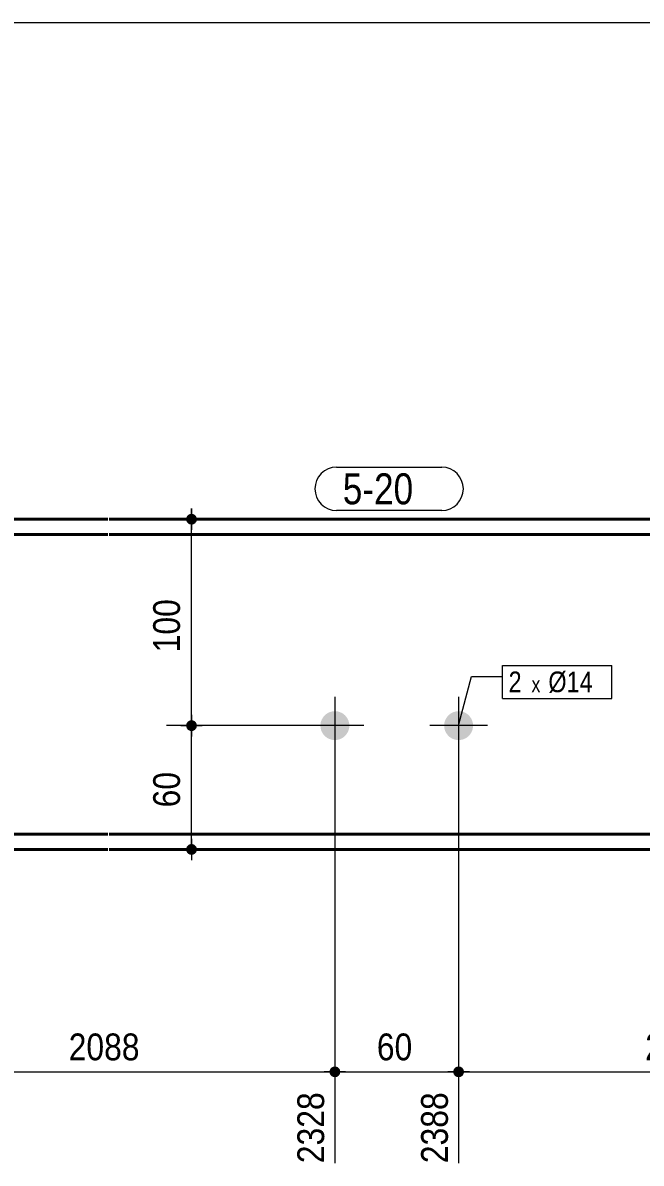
# Model space of a CAD drawing. Header units: millimetres. Extents: x 2 to 287, y 5 to 195.
# Drawn here: x 100.8 to 160.8, y 84.5 to 195 of the extents above; entities that cross this region are included whole.
import ezdxf

# ---------------------------------------------------------------- set-up
doc = ezdxf.new("R2010")
doc.units = ezdxf.units.MM
doc.linetypes.add('CACHE2', pattern=[1.190625, 0.79375, -0.396875])
for name, color, linetype, lineweight in [('Boulon', 7, 'Continuous', 0), ('Cache', 7, 'Continuous', 0), ('Cotation', 7, 'Continuous', 0), ('Désignation boulon', 3, 'Continuous', 0), ('Feuille dessin', 5, 'Continuous', 0), ('Piece', 2, 'Continuous', 0), ('Repère pièce', 3, 'Continuous', 0)]:
    doc.layers.add(name, color=color, linetype=linetype, lineweight=lineweight)
doc.styles.add('ARIAL', font='ARIAL.TTF')
doc.styles.add('COMIC_SANS_MS', font='COMIC.TTF')

# ---------------------------------------------------------------- blocks, each defined once
blk = doc.blocks.new('*A1')
at = {"layer": 'Boulon'}
for points in [[(131.14, 128.28), (131.18, 128.28), (131.21, 128.28), (131.25, 128.28), (131.28, 128.27), (131.32, 128.27), (131.35, 128.26), (131.38, 128.26), (131.42, 128.25), (131.45, 128.24), (131.48, 128.23), (131.52, 128.22), (131.55, 128.21), (131.58, 128.2), (131.61, 128.19), (131.65, 128.18), (131.68, 128.16), (131.71, 128.15), (131.74, 128.14), (131.77, 128.12), (131.8, 128.1), (131.83, 128.09), (131.86, 128.07), (131.89, 128.05), (131.92, 128.03), (131.94, 128.01), (131.97, 127.99), (132, 127.97), (132.02, 127.95), (132.05, 127.92), (132.08, 127.9), (132.1, 127.87), (132.12, 127.85), (132.15, 127.83), (132.17, 127.8), (132.19, 127.77), (132.21, 127.75), (132.23, 127.72), (132.25, 127.69), (132.27, 127.66), (132.29, 127.63), (132.31, 127.6), (132.33, 127.58), (132.34, 127.54), (132.36, 127.51), (132.38, 127.48), (132.39, 127.45), (132.4, 127.42), (132.42, 127.39), (132.43, 127.36), (132.44, 127.32), (132.45, 127.29), (132.46, 127.26), (132.47, 127.23), (132.48, 127.19), (132.48, 127.16), (132.49, 127.12), (132.5, 127.09), (132.5, 127.06), (132.5, 127.02), (132.51, 126.99), (132.51, 126.95), (132.51, 126.92), (132.51, 126.89), (132.51, 126.85), (132.51, 126.82), (132.51, 126.78), (132.5, 126.75), (132.5, 126.71), (132.5, 126.68), (132.49, 126.65), (132.48, 126.61), (132.48, 126.58), (132.47, 126.54), (132.46, 126.51), (132.45, 126.48), (132.44, 126.45), (132.43, 126.41), (132.42, 126.38), (132.4, 126.35), (132.39, 126.32), (132.38, 126.29), (132.36, 126.26), (132.34, 126.23), (132.33, 126.19), (132.31, 126.17), (132.29, 126.14), (132.27, 126.11), (132.25, 126.08), (132.23, 126.05), (132.21, 126.02), (132.19, 126), (132.17, 125.97), (132.15, 125.94), (132.12, 125.92), (132.1, 125.9), (132.08, 125.87), (132.05, 125.85), (132.02, 125.82), (132, 125.8), (131.97, 125.78), (131.94, 125.76), (131.92, 125.74), (131.89, 125.72), (131.86, 125.7), (131.83, 125.68), (131.8, 125.67), (131.77, 125.65), (131.74, 125.63), (131.71, 125.62), (131.68, 125.61), (131.65, 125.59), (131.61, 125.58), (131.58, 125.57), (131.55, 125.56), (131.52, 125.55), (131.48, 125.54), (131.45, 125.53), (131.42, 125.52), (131.38, 125.51), (131.35, 125.51), (131.32, 125.5), (131.28, 125.5), (131.25, 125.49), (131.21, 125.49), (131.18, 125.49), (131.14, 125.49), (131.11, 125.49), (131.08, 125.49), (131.04, 125.49), (131.01, 125.49), (130.97, 125.49), (130.94, 125.5), (130.9, 125.5), (130.87, 125.51), (130.84, 125.51), (130.8, 125.52), (130.77, 125.53), (130.74, 125.54), (130.7, 125.55), (130.67, 125.56), (130.64, 125.57), (130.61, 125.58), (130.57, 125.59), (130.54, 125.61), (130.51, 125.62), (130.48, 125.63), (130.45, 125.65), (130.42, 125.67), (130.39, 125.68), (130.36, 125.7), (130.33, 125.72), (130.3, 125.74), (130.28, 125.76), (130.25, 125.78), (130.22, 125.8), (130.2, 125.82), (130.17, 125.85), (130.14, 125.87), (130.12, 125.9), (130.1, 125.92), (130.07, 125.94), (130.05, 125.97), (130.03, 126), (130.01, 126.02), (129.99, 126.05), (129.97, 126.08), (129.95, 126.11), (129.93, 126.14), (129.91, 126.17), (129.89, 126.19), (129.88, 126.23), (129.86, 126.26), (129.84, 126.29), (129.83, 126.32), (129.82, 126.35), (129.8, 126.38), (129.79, 126.41), (129.78, 126.45), (129.77, 126.48), (129.76, 126.51), (129.75, 126.54), (129.74, 126.58), (129.74, 126.61), (129.73, 126.65), (129.73, 126.68), (129.72, 126.71), (129.72, 126.75), (129.71, 126.78), (129.71, 126.82), (129.71, 126.85), (129.71, 126.89), (129.71, 126.92), (129.71, 126.95), (129.71, 126.99), (129.72, 127.02), (129.72, 127.06), (129.73, 127.09), (129.73, 127.12), (129.74, 127.16), (129.74, 127.19), (129.75, 127.23), (129.76, 127.26), (129.77, 127.29), (129.78, 127.32), (129.79, 127.36), (129.8, 127.39), (129.82, 127.42), (129.83, 127.45), (129.84, 127.48), (129.86, 127.51), (129.88, 127.54), (129.89, 127.58), (129.91, 127.6), (129.93, 127.63), (129.95, 127.66), (129.97, 127.69), (129.99, 127.72), (130.01, 127.75), (130.03, 127.77), (130.05, 127.8), (130.07, 127.83), (130.1, 127.85), (130.12, 127.87), (130.14, 127.9), (130.17, 127.92), (130.2, 127.95), (130.22, 127.97), (130.25, 127.99), (130.28, 128.01), (130.3, 128.03), (130.33, 128.05), (130.36, 128.07), (130.39, 128.09), (130.42, 128.1), (130.45, 128.12), (130.48, 128.14), (130.51, 128.15), (130.54, 128.16), (130.57, 128.18), (130.61, 128.19), (130.64, 128.2), (130.67, 128.21), (130.7, 128.22), (130.74, 128.23), (130.77, 128.24), (130.8, 128.25), (130.84, 128.26), (130.87, 128.26), (130.9, 128.27), (130.94, 128.27), (130.97, 128.28), (131.01, 128.28), (131.04, 128.28), (131.08, 128.28), (131.11, 128.29)], [(143.14, 128.28), (143.18, 128.28), (143.21, 128.28), (143.25, 128.28), (143.28, 128.27), (143.32, 128.27), (143.35, 128.26), (143.38, 128.26), (143.42, 128.25), (143.45, 128.24), (143.48, 128.23), (143.52, 128.22), (143.55, 128.21), (143.58, 128.2), (143.61, 128.19), (143.65, 128.18), (143.68, 128.16), (143.71, 128.15), (143.74, 128.14), (143.77, 128.12), (143.8, 128.1), (143.83, 128.09), (143.86, 128.07), (143.89, 128.05), (143.92, 128.03), (143.94, 128.01), (143.97, 127.99), (144, 127.97), (144.02, 127.95), (144.05, 127.92), (144.08, 127.9), (144.1, 127.87), (144.12, 127.85), (144.15, 127.83), (144.17, 127.8), (144.19, 127.77), (144.21, 127.75), (144.23, 127.72), (144.25, 127.69), (144.27, 127.66), (144.29, 127.63), (144.31, 127.6), (144.33, 127.58), (144.34, 127.54), (144.36, 127.51), (144.38, 127.48), (144.39, 127.45), (144.4, 127.42), (144.42, 127.39), (144.43, 127.36), (144.44, 127.32), (144.45, 127.29), (144.46, 127.26), (144.47, 127.23), (144.48, 127.19), (144.48, 127.16), (144.49, 127.12), (144.5, 127.09), (144.5, 127.06), (144.5, 127.02), (144.51, 126.99), (144.51, 126.95), (144.51, 126.92), (144.51, 126.89), (144.51, 126.85), (144.51, 126.82), (144.51, 126.78), (144.5, 126.75), (144.5, 126.71), (144.5, 126.68), (144.49, 126.65), (144.48, 126.61), (144.48, 126.58), (144.47, 126.54), (144.46, 126.51), (144.45, 126.48), (144.44, 126.45), (144.43, 126.41), (144.42, 126.38), (144.4, 126.35), (144.39, 126.32), (144.38, 126.29), (144.36, 126.26), (144.34, 126.23), (144.33, 126.19), (144.31, 126.17), (144.29, 126.14), (144.27, 126.11), (144.25, 126.08), (144.23, 126.05), (144.21, 126.02), (144.19, 126), (144.17, 125.97), (144.15, 125.94), (144.12, 125.92), (144.1, 125.9), (144.08, 125.87), (144.05, 125.85), (144.02, 125.82), (144, 125.8), (143.97, 125.78), (143.94, 125.76), (143.92, 125.74), (143.89, 125.72), (143.86, 125.7), (143.83, 125.68), (143.8, 125.67), (143.77, 125.65), (143.74, 125.63), (143.71, 125.62), (143.68, 125.61), (143.65, 125.59), (143.61, 125.58), (143.58, 125.57), (143.55, 125.56), (143.52, 125.55), (143.48, 125.54), (143.45, 125.53), (143.42, 125.52), (143.38, 125.51), (143.35, 125.51), (143.32, 125.5), (143.28, 125.5), (143.25, 125.49), (143.21, 125.49), (143.18, 125.49), (143.14, 125.49), (143.11, 125.49), (143.08, 125.49), (143.04, 125.49), (143.01, 125.49), (142.97, 125.49), (142.94, 125.5), (142.9, 125.5), (142.87, 125.51), (142.84, 125.51), (142.8, 125.52), (142.77, 125.53), (142.74, 125.54), (142.7, 125.55), (142.67, 125.56), (142.64, 125.57), (142.61, 125.58), (142.57, 125.59), (142.54, 125.61), (142.51, 125.62), (142.48, 125.63), (142.45, 125.65), (142.42, 125.67), (142.39, 125.68), (142.36, 125.7), (142.33, 125.72), (142.3, 125.74), (142.28, 125.76), (142.25, 125.78), (142.22, 125.8), (142.2, 125.82), (142.17, 125.85), (142.14, 125.87), (142.12, 125.9), (142.1, 125.92), (142.07, 125.94), (142.05, 125.97), (142.03, 126), (142.01, 126.02), (141.99, 126.05), (141.97, 126.08), (141.95, 126.11), (141.93, 126.14), (141.91, 126.17), (141.89, 126.19), (141.88, 126.23), (141.86, 126.26), (141.84, 126.29), (141.83, 126.32), (141.82, 126.35), (141.8, 126.38), (141.79, 126.41), (141.78, 126.45), (141.77, 126.48), (141.76, 126.51), (141.75, 126.54), (141.74, 126.58), (141.74, 126.61), (141.73, 126.65), (141.73, 126.68), (141.72, 126.71), (141.72, 126.75), (141.71, 126.78), (141.71, 126.82), (141.71, 126.85), (141.71, 126.89), (141.71, 126.92), (141.71, 126.95), (141.71, 126.99), (141.72, 127.02), (141.72, 127.06), (141.73, 127.09), (141.73, 127.12), (141.74, 127.16), (141.74, 127.19), (141.75, 127.23), (141.76, 127.26), (141.77, 127.29), (141.78, 127.32), (141.79, 127.36), (141.8, 127.39), (141.82, 127.42), (141.83, 127.45), (141.84, 127.48), (141.86, 127.51), (141.88, 127.54), (141.89, 127.58), (141.91, 127.6), (141.93, 127.63), (141.95, 127.66), (141.97, 127.69), (141.99, 127.72), (142.01, 127.75), (142.03, 127.77), (142.05, 127.8), (142.07, 127.83), (142.1, 127.85), (142.12, 127.87), (142.14, 127.9), (142.17, 127.92), (142.2, 127.95), (142.22, 127.97), (142.25, 127.99), (142.28, 128.01), (142.3, 128.03), (142.33, 128.05), (142.36, 128.07), (142.39, 128.09), (142.42, 128.1), (142.45, 128.12), (142.48, 128.14), (142.51, 128.15), (142.54, 128.16), (142.57, 128.18), (142.61, 128.19), (142.64, 128.2), (142.67, 128.21), (142.7, 128.22), (142.74, 128.23), (142.77, 128.24), (142.8, 128.25), (142.84, 128.26), (142.87, 128.26), (142.9, 128.27), (142.94, 128.27), (142.97, 128.28), (143.01, 128.28), (143.04, 128.28), (143.08, 128.28), (143.11, 128.29)]]:
    blk.add_hatch(color=256, dxfattribs=at).paths.add_polyline_path(points, flags=17)
at = {"layer": 'Boulon', "linetype": 'Continuous', "lineweight": 0}
for p, q in [((131.11, 129.69), (131.11, 124.08)), ((143.11, 129.69), (143.11, 124.08)), ((133.91, 126.89), (128.31, 126.89)), ((145.91, 126.89), (140.31, 126.89))]:
    blk.add_line(p, q, dxfattribs=at)
blk = doc.blocks.new('*A6')
at = {"layer": 'Cache', "color": 7, "linetype": 'CACHE2', "lineweight": 20}
for p, q in [((65.208482, 146.885747), (109.110272, 146.885747)), ((109.210272, 146.885747), (165.010272, 146.885747))]:
    blk.add_line(p, q, dxfattribs=at)
at = {"layer": 'Piece', "color": 2, "linetype": 'Continuous', "lineweight": 40}
for p, q in [((65.208483, 146.885857), (109.110272, 146.885851)), ((109.210272, 146.885807), (165.010272, 146.8858)), ((65.208483, 145.405747), (109.110272, 145.405747)), ((109.210272, 145.405747), (165.010272, 145.405747)), ((39.209174, 116.365747), (109.110272, 116.365747)), ((109.210272, 116.365747), (165.010272, 116.365747)), ((109.110272, 114.885747), (39.209174, 114.885747)), ((165.010272, 114.885747), (109.210272, 114.885747))]:
    blk.add_line(p, q, dxfattribs=at)
blk = doc.blocks.new('*A7')
at = {"layer": 'Feuille dessin', "linetype": 'Continuous', "lineweight": 0}
blk.add_line((282, 195), (5, 195), dxfattribs=at)
blk = doc.blocks.new('*A14')
at = {"layer": 'Cotation'}
for points in [[(117.18, 126.37), (117.16, 126.37), (117.13, 126.37), (117.11, 126.37), (117.08, 126.38), (117.06, 126.39), (117.03, 126.4), (117.01, 126.4), (116.99, 126.41), (116.96, 126.43), (116.94, 126.44), (116.92, 126.45), (116.9, 126.47), (116.88, 126.48), (116.86, 126.5), (116.84, 126.52), (116.82, 126.54), (116.81, 126.56), (116.79, 126.58), (116.78, 126.6), (116.76, 126.62), (116.75, 126.64), (116.74, 126.66), (116.73, 126.69), (116.72, 126.71), (116.71, 126.73), (116.7, 126.76), (116.7, 126.78), (116.69, 126.81), (116.69, 126.83), (116.69, 126.86), (116.69, 126.89), (116.69, 126.91), (116.69, 126.94), (116.69, 126.96), (116.7, 126.99), (116.7, 127.01), (116.71, 127.04), (116.72, 127.06), (116.73, 127.08), (116.74, 127.11), (116.75, 127.13), (116.76, 127.15), (116.78, 127.17), (116.79, 127.19), (116.81, 127.21), (116.82, 127.23), (116.84, 127.25), (116.86, 127.27), (116.88, 127.29), (116.9, 127.3), (116.92, 127.32), (116.94, 127.33), (116.96, 127.34), (116.99, 127.36), (117.01, 127.37), (117.03, 127.37), (117.06, 127.38), (117.08, 127.39), (117.11, 127.4), (117.13, 127.4), (117.16, 127.4), (117.18, 127.4), (117.21, 127.41), (117.23, 127.4), (117.26, 127.4), (117.29, 127.4), (117.31, 127.4), (117.34, 127.39), (117.36, 127.38), (117.38, 127.37), (117.41, 127.37), (117.43, 127.36), (117.45, 127.34), (117.48, 127.33), (117.5, 127.32), (117.52, 127.3), (117.54, 127.29), (117.56, 127.27), (117.58, 127.25), (117.59, 127.23), (117.61, 127.21), (117.63, 127.19), (117.64, 127.17), (117.66, 127.15), (117.67, 127.13), (117.68, 127.11), (117.69, 127.08), (117.7, 127.06), (117.71, 127.04), (117.71, 127.01), (117.72, 126.99), (117.72, 126.96), (117.73, 126.94), (117.73, 126.91), (117.73, 126.89), (117.73, 126.86), (117.73, 126.83), (117.72, 126.81), (117.72, 126.78), (117.71, 126.76), (117.71, 126.73), (117.7, 126.71), (117.69, 126.69), (117.68, 126.66), (117.67, 126.64), (117.66, 126.62), (117.64, 126.6), (117.63, 126.58), (117.61, 126.56), (117.59, 126.54), (117.58, 126.52), (117.56, 126.5), (117.54, 126.48), (117.52, 126.47), (117.5, 126.45), (117.48, 126.44), (117.45, 126.43), (117.43, 126.41), (117.41, 126.4), (117.38, 126.4), (117.36, 126.39), (117.34, 126.38), (117.31, 126.37), (117.29, 126.37), (117.26, 126.37), (117.23, 126.37), (117.21, 126.37)], [(117.18, 114.37), (117.16, 114.37), (117.13, 114.37), (117.11, 114.38), (117.08, 114.38), (117.06, 114.39), (117.03, 114.4), (117.01, 114.41), (116.99, 114.42), (116.96, 114.43), (116.94, 114.44), (116.92, 114.45), (116.9, 114.47), (116.88, 114.48), (116.86, 114.5), (116.84, 114.52), (116.82, 114.54), (116.81, 114.56), (116.79, 114.58), (116.78, 114.6), (116.76, 114.62), (116.75, 114.64), (116.74, 114.66), (116.73, 114.69), (116.72, 114.71), (116.71, 114.73), (116.7, 114.76), (116.7, 114.78), (116.69, 114.81), (116.69, 114.83), (116.69, 114.86), (116.69, 114.89), (116.69, 114.91), (116.69, 114.94), (116.69, 114.96), (116.7, 114.99), (116.7, 115.01), (116.71, 115.04), (116.72, 115.06), (116.73, 115.08), (116.74, 115.11), (116.75, 115.13), (116.76, 115.15), (116.78, 115.17), (116.79, 115.2), (116.81, 115.22), (116.82, 115.23), (116.84, 115.25), (116.86, 115.27), (116.88, 115.29), (116.9, 115.3), (116.92, 115.32), (116.94, 115.33), (116.96, 115.34), (116.99, 115.36), (117.01, 115.37), (117.03, 115.38), (117.06, 115.38), (117.08, 115.39), (117.11, 115.4), (117.13, 115.4), (117.16, 115.4), (117.18, 115.41), (117.21, 115.41), (117.23, 115.41), (117.26, 115.4), (117.29, 115.4), (117.31, 115.4), (117.34, 115.39), (117.36, 115.38), (117.38, 115.38), (117.41, 115.37), (117.43, 115.36), (117.45, 115.34), (117.48, 115.33), (117.5, 115.32), (117.52, 115.3), (117.54, 115.29), (117.56, 115.27), (117.58, 115.25), (117.59, 115.23), (117.61, 115.22), (117.63, 115.2), (117.64, 115.17), (117.66, 115.15), (117.67, 115.13), (117.68, 115.11), (117.69, 115.08), (117.7, 115.06), (117.71, 115.04), (117.71, 115.01), (117.72, 114.99), (117.72, 114.96), (117.73, 114.94), (117.73, 114.91), (117.73, 114.89), (117.73, 114.86), (117.73, 114.83), (117.72, 114.81), (117.72, 114.78), (117.71, 114.76), (117.71, 114.73), (117.7, 114.71), (117.69, 114.69), (117.68, 114.66), (117.67, 114.64), (117.66, 114.62), (117.64, 114.6), (117.63, 114.58), (117.61, 114.56), (117.59, 114.54), (117.58, 114.52), (117.56, 114.5), (117.54, 114.48), (117.52, 114.47), (117.5, 114.45), (117.48, 114.44), (117.45, 114.43), (117.43, 114.42), (117.41, 114.41), (117.38, 114.4), (117.36, 114.39), (117.34, 114.38), (117.31, 114.38), (117.29, 114.37), (117.26, 114.37), (117.23, 114.37), (117.21, 114.37)]]:
    blk.add_hatch(color=256, dxfattribs=at).paths.add_polyline_path(points, flags=17)
at = {"layer": 'Cotation', "linetype": 'Continuous', "lineweight": 0}
for p, q in [((117.21, 127.92), (117.21, 125.84)), ((117.21, 126.89), (117.21, 127.92)), ((130.11, 126.89), (114.79, 126.89)), ((116.17, 126.89), (118.25, 126.89)), ((117.21, 114.89), (117.21, 126.89)), ((117.21, 115.93), (117.21, 113.85)), ((130.11, 114.89), (114.79, 114.89)), ((116.17, 114.89), (118.25, 114.89)), ((117.21, 114.89), (117.21, 113.85))]:
    blk.add_line(p, q, dxfattribs=at)
at = {"layer": 'Cotation'}
for p in [(117.21, 126.89), (117.21, 114.89)]:
    blk.add_point(p, dxfattribs=at)
at = {"layer": 'Cotation', "style": 'ARIAL', "width": 0.85}
blk.add_text('60', height=2.6, rotation=90.0002, dxfattribs=at).set_placement((116.09, 118.96))
blk = doc.blocks.new('*A15')
at = {"layer": 'Cotation'}
for points in [[(117.18, 146.37), (117.16, 146.37), (117.13, 146.37), (117.11, 146.38), (117.08, 146.38), (117.06, 146.39), (117.03, 146.4), (117.01, 146.41), (116.99, 146.42), (116.96, 146.43), (116.94, 146.44), (116.92, 146.45), (116.9, 146.47), (116.88, 146.48), (116.86, 146.5), (116.84, 146.52), (116.82, 146.54), (116.81, 146.56), (116.79, 146.58), (116.78, 146.6), (116.76, 146.62), (116.75, 146.64), (116.74, 146.66), (116.73, 146.69), (116.72, 146.71), (116.71, 146.73), (116.7, 146.76), (116.7, 146.78), (116.69, 146.81), (116.69, 146.83), (116.69, 146.86), (116.69, 146.89), (116.69, 146.91), (116.69, 146.94), (116.69, 146.96), (116.7, 146.99), (116.7, 147.01), (116.71, 147.04), (116.72, 147.06), (116.73, 147.08), (116.74, 147.11), (116.75, 147.13), (116.76, 147.15), (116.78, 147.17), (116.79, 147.2), (116.81, 147.22), (116.82, 147.24), (116.84, 147.25), (116.86, 147.27), (116.88, 147.29), (116.9, 147.3), (116.92, 147.32), (116.94, 147.33), (116.96, 147.34), (116.99, 147.36), (117.01, 147.37), (117.03, 147.38), (117.06, 147.38), (117.08, 147.39), (117.11, 147.4), (117.13, 147.4), (117.16, 147.4), (117.18, 147.41), (117.21, 147.41), (117.23, 147.41), (117.26, 147.4), (117.29, 147.4), (117.31, 147.4), (117.34, 147.39), (117.36, 147.38), (117.38, 147.38), (117.41, 147.37), (117.43, 147.36), (117.45, 147.34), (117.48, 147.33), (117.5, 147.32), (117.52, 147.3), (117.54, 147.29), (117.56, 147.27), (117.58, 147.25), (117.59, 147.24), (117.61, 147.22), (117.63, 147.2), (117.64, 147.17), (117.66, 147.15), (117.67, 147.13), (117.68, 147.11), (117.69, 147.08), (117.7, 147.06), (117.71, 147.04), (117.71, 147.01), (117.72, 146.99), (117.72, 146.96), (117.73, 146.94), (117.73, 146.91), (117.73, 146.89), (117.73, 146.86), (117.73, 146.83), (117.72, 146.81), (117.72, 146.78), (117.71, 146.76), (117.71, 146.73), (117.7, 146.71), (117.69, 146.69), (117.68, 146.66), (117.67, 146.64), (117.66, 146.62), (117.64, 146.6), (117.63, 146.58), (117.61, 146.56), (117.59, 146.54), (117.58, 146.52), (117.56, 146.5), (117.54, 146.48), (117.52, 146.47), (117.5, 146.45), (117.48, 146.44), (117.45, 146.43), (117.43, 146.42), (117.41, 146.41), (117.38, 146.4), (117.36, 146.39), (117.34, 146.38), (117.31, 146.38), (117.29, 146.37), (117.26, 146.37), (117.23, 146.37), (117.21, 146.37)], [(117.18, 126.37), (117.16, 126.37), (117.13, 126.37), (117.11, 126.37), (117.08, 126.38), (117.06, 126.39), (117.03, 126.4), (117.01, 126.4), (116.99, 126.41), (116.96, 126.43), (116.94, 126.44), (116.92, 126.45), (116.9, 126.47), (116.88, 126.48), (116.86, 126.5), (116.84, 126.52), (116.82, 126.54), (116.81, 126.56), (116.79, 126.58), (116.78, 126.6), (116.76, 126.62), (116.75, 126.64), (116.74, 126.66), (116.73, 126.69), (116.72, 126.71), (116.71, 126.73), (116.7, 126.76), (116.7, 126.78), (116.69, 126.81), (116.69, 126.83), (116.69, 126.86), (116.69, 126.89), (116.69, 126.91), (116.69, 126.94), (116.69, 126.96), (116.7, 126.99), (116.7, 127.01), (116.71, 127.04), (116.72, 127.06), (116.73, 127.08), (116.74, 127.11), (116.75, 127.13), (116.76, 127.15), (116.78, 127.17), (116.79, 127.19), (116.81, 127.21), (116.82, 127.23), (116.84, 127.25), (116.86, 127.27), (116.88, 127.29), (116.9, 127.3), (116.92, 127.32), (116.94, 127.33), (116.96, 127.34), (116.99, 127.36), (117.01, 127.37), (117.03, 127.37), (117.06, 127.38), (117.08, 127.39), (117.11, 127.4), (117.13, 127.4), (117.16, 127.4), (117.18, 127.4), (117.21, 127.41), (117.23, 127.4), (117.26, 127.4), (117.29, 127.4), (117.31, 127.4), (117.34, 127.39), (117.36, 127.38), (117.38, 127.37), (117.41, 127.37), (117.43, 127.36), (117.45, 127.34), (117.48, 127.33), (117.5, 127.32), (117.52, 127.3), (117.54, 127.29), (117.56, 127.27), (117.58, 127.25), (117.59, 127.23), (117.61, 127.21), (117.63, 127.19), (117.64, 127.17), (117.66, 127.15), (117.67, 127.13), (117.68, 127.11), (117.69, 127.08), (117.7, 127.06), (117.71, 127.04), (117.71, 127.01), (117.72, 126.99), (117.72, 126.96), (117.73, 126.94), (117.73, 126.91), (117.73, 126.89), (117.73, 126.86), (117.73, 126.83), (117.72, 126.81), (117.72, 126.78), (117.71, 126.76), (117.71, 126.73), (117.7, 126.71), (117.69, 126.69), (117.68, 126.66), (117.67, 126.64), (117.66, 126.62), (117.64, 126.6), (117.63, 126.58), (117.61, 126.56), (117.59, 126.54), (117.58, 126.52), (117.56, 126.5), (117.54, 126.48), (117.52, 126.47), (117.5, 126.45), (117.48, 126.44), (117.45, 126.43), (117.43, 126.41), (117.41, 126.4), (117.38, 126.4), (117.36, 126.39), (117.34, 126.38), (117.31, 126.37), (117.29, 126.37), (117.26, 126.37), (117.23, 126.37), (117.21, 126.37)]]:
    blk.add_hatch(color=256, dxfattribs=at).paths.add_polyline_path(points, flags=17)
at = {"layer": 'Cotation', "linetype": 'Continuous', "lineweight": 0}
for p, q in [((117.21, 147.93), (117.21, 145.85)), ((117.21, 146.89), (117.21, 147.93)), ((130.11, 146.89), (114.79, 146.89)), ((116.17, 146.89), (118.25, 146.89)), ((117.21, 126.89), (117.21, 146.89)), ((117.21, 127.92), (117.21, 125.84)), ((130.11, 126.89), (114.79, 126.89)), ((116.17, 126.89), (118.25, 126.89)), ((117.21, 126.89), (117.21, 125.84))]:
    blk.add_line(p, q, dxfattribs=at)
at = {"layer": 'Cotation'}
for p in [(117.21, 146.89), (117.21, 126.89)]:
    blk.add_point(p, dxfattribs=at)
at = {"layer": 'Cotation', "style": 'ARIAL', "width": 0.85}
blk.add_text('100', height=2.6, rotation=90.0002, dxfattribs=at).set_placement((116.09, 133.99))
blk = doc.blocks.new('*A30')
at = {"layer": 'Cotation'}
for points in [[(87.18, 92.81), (87.16, 92.82), (87.13, 92.82), (87.11, 92.82), (87.08, 92.83), (87.06, 92.84), (87.04, 92.84), (87.01, 92.85), (86.99, 92.86), (86.97, 92.87), (86.94, 92.89), (86.92, 92.9), (86.9, 92.92), (86.88, 92.93), (86.86, 92.95), (86.84, 92.97), (86.82, 92.98), (86.81, 93), (86.79, 93.02), (86.78, 93.04), (86.76, 93.07), (86.75, 93.09), (86.74, 93.11), (86.73, 93.13), (86.72, 93.16), (86.71, 93.18), (86.71, 93.21), (86.7, 93.23), (86.7, 93.26), (86.69, 93.28), (86.69, 93.31), (86.69, 93.33), (86.69, 93.36), (86.69, 93.38), (86.7, 93.41), (86.7, 93.43), (86.71, 93.46), (86.71, 93.48), (86.72, 93.51), (86.73, 93.53), (86.74, 93.56), (86.75, 93.58), (86.76, 93.6), (86.78, 93.62), (86.79, 93.64), (86.81, 93.66), (86.82, 93.68), (86.84, 93.7), (86.86, 93.72), (86.88, 93.73), (86.9, 93.75), (86.92, 93.77), (86.94, 93.78), (86.97, 93.79), (86.99, 93.8), (87.01, 93.81), (87.04, 93.82), (87.06, 93.83), (87.08, 93.84), (87.11, 93.84), (87.13, 93.85), (87.16, 93.85), (87.18, 93.85), (87.21, 93.85), (87.24, 93.85), (87.26, 93.85), (87.29, 93.85), (87.31, 93.84), (87.34, 93.84), (87.36, 93.83), (87.39, 93.82), (87.41, 93.81), (87.43, 93.8), (87.46, 93.79), (87.48, 93.78), (87.5, 93.77), (87.52, 93.75), (87.54, 93.73), (87.56, 93.72), (87.58, 93.7), (87.6, 93.68), (87.61, 93.66), (87.63, 93.64), (87.64, 93.62), (87.66, 93.6), (87.67, 93.58), (87.68, 93.56), (87.69, 93.53), (87.7, 93.51), (87.71, 93.48), (87.71, 93.46), (87.72, 93.43), (87.72, 93.41), (87.73, 93.38), (87.73, 93.36), (87.73, 93.33), (87.73, 93.31), (87.73, 93.28), (87.72, 93.26), (87.72, 93.23), (87.71, 93.21), (87.71, 93.18), (87.7, 93.16), (87.69, 93.13), (87.68, 93.11), (87.67, 93.09), (87.66, 93.07), (87.64, 93.04), (87.63, 93.02), (87.61, 93), (87.6, 92.98), (87.58, 92.97), (87.56, 92.95), (87.54, 92.93), (87.52, 92.92), (87.5, 92.9), (87.48, 92.89), (87.46, 92.87), (87.43, 92.86), (87.41, 92.85), (87.39, 92.84), (87.36, 92.84), (87.34, 92.83), (87.31, 92.82), (87.29, 92.82), (87.26, 92.82), (87.24, 92.81), (87.21, 92.81)], [(131.08, 92.81), (131.06, 92.82), (131.03, 92.82), (131.01, 92.82), (130.98, 92.83), (130.96, 92.84), (130.94, 92.84), (130.91, 92.85), (130.89, 92.86), (130.87, 92.87), (130.84, 92.89), (130.82, 92.9), (130.8, 92.92), (130.78, 92.93), (130.76, 92.95), (130.74, 92.97), (130.72, 92.98), (130.71, 93), (130.69, 93.02), (130.68, 93.04), (130.66, 93.07), (130.65, 93.09), (130.64, 93.11), (130.63, 93.13), (130.62, 93.16), (130.61, 93.18), (130.61, 93.21), (130.6, 93.23), (130.6, 93.26), (130.59, 93.28), (130.59, 93.31), (130.59, 93.33), (130.59, 93.36), (130.59, 93.38), (130.6, 93.41), (130.6, 93.43), (130.61, 93.46), (130.61, 93.48), (130.62, 93.51), (130.63, 93.53), (130.64, 93.56), (130.65, 93.58), (130.66, 93.6), (130.68, 93.62), (130.69, 93.64), (130.71, 93.66), (130.72, 93.68), (130.74, 93.7), (130.76, 93.72), (130.78, 93.73), (130.8, 93.75), (130.82, 93.77), (130.84, 93.78), (130.87, 93.79), (130.89, 93.8), (130.91, 93.81), (130.94, 93.82), (130.96, 93.83), (130.98, 93.84), (131.01, 93.84), (131.03, 93.85), (131.06, 93.85), (131.08, 93.85), (131.11, 93.85), (131.14, 93.85), (131.16, 93.85), (131.19, 93.85), (131.21, 93.84), (131.24, 93.84), (131.26, 93.83), (131.29, 93.82), (131.31, 93.81), (131.33, 93.8), (131.36, 93.79), (131.38, 93.78), (131.4, 93.77), (131.42, 93.75), (131.44, 93.73), (131.46, 93.72), (131.48, 93.7), (131.5, 93.68), (131.51, 93.66), (131.53, 93.64), (131.54, 93.62), (131.56, 93.6), (131.57, 93.58), (131.58, 93.56), (131.59, 93.53), (131.6, 93.51), (131.61, 93.48), (131.61, 93.46), (131.62, 93.43), (131.62, 93.41), (131.63, 93.38), (131.63, 93.36), (131.63, 93.33), (131.63, 93.31), (131.63, 93.28), (131.62, 93.26), (131.62, 93.23), (131.61, 93.21), (131.61, 93.18), (131.6, 93.16), (131.59, 93.13), (131.58, 93.11), (131.57, 93.09), (131.56, 93.07), (131.54, 93.04), (131.53, 93.02), (131.51, 93), (131.5, 92.98), (131.48, 92.97), (131.46, 92.95), (131.44, 92.93), (131.42, 92.92), (131.4, 92.9), (131.38, 92.89), (131.36, 92.87), (131.33, 92.86), (131.31, 92.85), (131.29, 92.84), (131.26, 92.84), (131.24, 92.83), (131.21, 92.82), (131.19, 92.82), (131.16, 92.82), (131.14, 92.81), (131.11, 92.81)]]:
    blk.add_hatch(color=256, dxfattribs=at).paths.add_polyline_path(points, flags=17)
at = {"layer": 'Cotation', "linetype": 'Continuous', "lineweight": 0}
for p, q in [((87.21, 125.89), (87.21, 86.41)), ((131.11, 125.89), (131.11, 84.48)), ((87.21, 94.37), (87.21, 92.29)), ((131.11, 94.37), (131.11, 92.29)), ((88.25, 93.33), (86.17, 93.33)), ((87.21, 93.33), (86.17, 93.33)), ((87.21, 93.33), (131.11, 93.33)), ((132.15, 93.33), (130.07, 93.33)), ((131.11, 93.33), (132.15, 93.33))]:
    blk.add_line(p, q, dxfattribs=at)
at = {"layer": 'Cotation'}
for p in [(87.21, 93.33), (131.11, 93.33)]:
    blk.add_point(p, dxfattribs=at)
at = {"layer": 'Cotation', "style": 'ARIAL', "width": 0.85}
blk.add_text('2088', height=2.6, dxfattribs=at).set_placement((105.3, 94.45))
blk.add_text('2328', height=2.6, rotation=90.0002, dxfattribs=at).set_placement((130.07, 84.48))
blk = doc.blocks.new('*A31')
at = {"layer": 'Cotation'}
for points in [[(131.08, 92.81), (131.06, 92.82), (131.03, 92.82), (131.01, 92.82), (130.98, 92.83), (130.96, 92.84), (130.94, 92.84), (130.91, 92.85), (130.89, 92.86), (130.87, 92.87), (130.84, 92.89), (130.82, 92.9), (130.8, 92.92), (130.78, 92.93), (130.76, 92.95), (130.74, 92.97), (130.72, 92.98), (130.71, 93), (130.69, 93.02), (130.68, 93.04), (130.66, 93.07), (130.65, 93.09), (130.64, 93.11), (130.63, 93.13), (130.62, 93.16), (130.61, 93.18), (130.61, 93.21), (130.6, 93.23), (130.6, 93.26), (130.59, 93.28), (130.59, 93.31), (130.59, 93.33), (130.59, 93.36), (130.59, 93.38), (130.6, 93.41), (130.6, 93.43), (130.61, 93.46), (130.61, 93.48), (130.62, 93.51), (130.63, 93.53), (130.64, 93.56), (130.65, 93.58), (130.66, 93.6), (130.68, 93.62), (130.69, 93.64), (130.71, 93.66), (130.72, 93.68), (130.74, 93.7), (130.76, 93.72), (130.78, 93.73), (130.8, 93.75), (130.82, 93.77), (130.84, 93.78), (130.87, 93.79), (130.89, 93.8), (130.91, 93.81), (130.94, 93.82), (130.96, 93.83), (130.98, 93.84), (131.01, 93.84), (131.03, 93.85), (131.06, 93.85), (131.08, 93.85), (131.11, 93.85), (131.14, 93.85), (131.16, 93.85), (131.19, 93.85), (131.21, 93.84), (131.24, 93.84), (131.26, 93.83), (131.29, 93.82), (131.31, 93.81), (131.33, 93.8), (131.36, 93.79), (131.38, 93.78), (131.4, 93.77), (131.42, 93.75), (131.44, 93.73), (131.46, 93.72), (131.48, 93.7), (131.5, 93.68), (131.51, 93.66), (131.53, 93.64), (131.54, 93.62), (131.56, 93.6), (131.57, 93.58), (131.58, 93.56), (131.59, 93.53), (131.6, 93.51), (131.61, 93.48), (131.61, 93.46), (131.62, 93.43), (131.62, 93.41), (131.63, 93.38), (131.63, 93.36), (131.63, 93.33), (131.63, 93.31), (131.63, 93.28), (131.62, 93.26), (131.62, 93.23), (131.61, 93.21), (131.61, 93.18), (131.6, 93.16), (131.59, 93.13), (131.58, 93.11), (131.57, 93.09), (131.56, 93.07), (131.54, 93.04), (131.53, 93.02), (131.51, 93), (131.5, 92.98), (131.48, 92.97), (131.46, 92.95), (131.44, 92.93), (131.42, 92.92), (131.4, 92.9), (131.38, 92.89), (131.36, 92.87), (131.33, 92.86), (131.31, 92.85), (131.29, 92.84), (131.26, 92.84), (131.24, 92.83), (131.21, 92.82), (131.19, 92.82), (131.16, 92.82), (131.14, 92.81), (131.11, 92.81)], [(143.08, 92.81), (143.06, 92.82), (143.03, 92.82), (143.01, 92.82), (142.98, 92.83), (142.96, 92.84), (142.94, 92.84), (142.91, 92.85), (142.89, 92.86), (142.87, 92.87), (142.84, 92.89), (142.82, 92.9), (142.8, 92.92), (142.78, 92.93), (142.76, 92.95), (142.74, 92.97), (142.72, 92.98), (142.71, 93), (142.69, 93.02), (142.68, 93.04), (142.66, 93.07), (142.65, 93.09), (142.64, 93.11), (142.63, 93.13), (142.62, 93.16), (142.61, 93.18), (142.61, 93.21), (142.6, 93.23), (142.6, 93.26), (142.59, 93.28), (142.59, 93.31), (142.59, 93.33), (142.59, 93.36), (142.59, 93.38), (142.6, 93.41), (142.6, 93.43), (142.61, 93.46), (142.61, 93.48), (142.62, 93.51), (142.63, 93.53), (142.64, 93.56), (142.65, 93.58), (142.66, 93.6), (142.68, 93.62), (142.69, 93.64), (142.71, 93.66), (142.72, 93.68), (142.74, 93.7), (142.76, 93.72), (142.78, 93.73), (142.8, 93.75), (142.82, 93.77), (142.84, 93.78), (142.87, 93.79), (142.89, 93.8), (142.91, 93.81), (142.94, 93.82), (142.96, 93.83), (142.98, 93.84), (143.01, 93.84), (143.03, 93.85), (143.06, 93.85), (143.08, 93.85), (143.11, 93.85), (143.14, 93.85), (143.16, 93.85), (143.19, 93.85), (143.21, 93.84), (143.24, 93.84), (143.26, 93.83), (143.29, 93.82), (143.31, 93.81), (143.33, 93.8), (143.36, 93.79), (143.38, 93.78), (143.4, 93.77), (143.42, 93.75), (143.44, 93.73), (143.46, 93.72), (143.48, 93.7), (143.5, 93.68), (143.51, 93.66), (143.53, 93.64), (143.54, 93.62), (143.56, 93.6), (143.57, 93.58), (143.58, 93.56), (143.59, 93.53), (143.6, 93.51), (143.61, 93.48), (143.61, 93.46), (143.62, 93.43), (143.62, 93.41), (143.63, 93.38), (143.63, 93.36), (143.63, 93.33), (143.63, 93.31), (143.63, 93.28), (143.62, 93.26), (143.62, 93.23), (143.61, 93.21), (143.61, 93.18), (143.6, 93.16), (143.59, 93.13), (143.58, 93.11), (143.57, 93.09), (143.56, 93.07), (143.54, 93.04), (143.53, 93.02), (143.51, 93), (143.5, 92.98), (143.48, 92.97), (143.46, 92.95), (143.44, 92.93), (143.42, 92.92), (143.4, 92.9), (143.38, 92.89), (143.36, 92.87), (143.33, 92.86), (143.31, 92.85), (143.29, 92.84), (143.26, 92.84), (143.24, 92.83), (143.21, 92.82), (143.19, 92.82), (143.16, 92.82), (143.14, 92.81), (143.11, 92.81)]]:
    blk.add_hatch(color=256, dxfattribs=at).paths.add_polyline_path(points, flags=17)
at = {"layer": 'Cotation', "linetype": 'Continuous', "lineweight": 0}
for p, q in [((131.11, 125.89), (131.11, 84.48)), ((143.11, 125.89), (143.11, 84.48)), ((131.11, 94.37), (131.11, 92.29)), ((143.11, 94.37), (143.11, 92.29)), ((132.15, 93.33), (130.07, 93.33)), ((131.11, 93.33), (130.07, 93.33)), ((131.11, 93.33), (143.11, 93.33)), ((144.15, 93.33), (142.07, 93.33)), ((143.11, 93.33), (144.15, 93.33))]:
    blk.add_line(p, q, dxfattribs=at)
at = {"layer": 'Cotation'}
for p in [(131.11, 93.33), (143.11, 93.33)]:
    blk.add_point(p, dxfattribs=at)
at = {"layer": 'Cotation', "style": 'ARIAL', "width": 0.85}
blk.add_text('60', height=2.6, dxfattribs=at).set_placement((135.18, 94.45))
blk.add_text('2388', height=2.6, rotation=90.0002, dxfattribs=at).set_placement((142.07, 84.48))
blk = doc.blocks.new('*A32')
at = {"layer": 'Cotation'}
for points in [[(143.08, 92.81), (143.06, 92.82), (143.03, 92.82), (143.01, 92.82), (142.98, 92.83), (142.96, 92.84), (142.94, 92.84), (142.91, 92.85), (142.89, 92.86), (142.87, 92.87), (142.84, 92.89), (142.82, 92.9), (142.8, 92.92), (142.78, 92.93), (142.76, 92.95), (142.74, 92.97), (142.72, 92.98), (142.71, 93), (142.69, 93.02), (142.68, 93.04), (142.66, 93.07), (142.65, 93.09), (142.64, 93.11), (142.63, 93.13), (142.62, 93.16), (142.61, 93.18), (142.61, 93.21), (142.6, 93.23), (142.6, 93.26), (142.59, 93.28), (142.59, 93.31), (142.59, 93.33), (142.59, 93.36), (142.59, 93.38), (142.6, 93.41), (142.6, 93.43), (142.61, 93.46), (142.61, 93.48), (142.62, 93.51), (142.63, 93.53), (142.64, 93.56), (142.65, 93.58), (142.66, 93.6), (142.68, 93.62), (142.69, 93.64), (142.71, 93.66), (142.72, 93.68), (142.74, 93.7), (142.76, 93.72), (142.78, 93.73), (142.8, 93.75), (142.82, 93.77), (142.84, 93.78), (142.87, 93.79), (142.89, 93.8), (142.91, 93.81), (142.94, 93.82), (142.96, 93.83), (142.98, 93.84), (143.01, 93.84), (143.03, 93.85), (143.06, 93.85), (143.08, 93.85), (143.11, 93.85), (143.14, 93.85), (143.16, 93.85), (143.19, 93.85), (143.21, 93.84), (143.24, 93.84), (143.26, 93.83), (143.29, 93.82), (143.31, 93.81), (143.33, 93.8), (143.36, 93.79), (143.38, 93.78), (143.4, 93.77), (143.42, 93.75), (143.44, 93.73), (143.46, 93.72), (143.48, 93.7), (143.5, 93.68), (143.51, 93.66), (143.53, 93.64), (143.54, 93.62), (143.56, 93.6), (143.57, 93.58), (143.58, 93.56), (143.59, 93.53), (143.6, 93.51), (143.61, 93.48), (143.61, 93.46), (143.62, 93.43), (143.62, 93.41), (143.63, 93.38), (143.63, 93.36), (143.63, 93.33), (143.63, 93.31), (143.63, 93.28), (143.62, 93.26), (143.62, 93.23), (143.61, 93.21), (143.61, 93.18), (143.6, 93.16), (143.59, 93.13), (143.58, 93.11), (143.57, 93.09), (143.56, 93.07), (143.54, 93.04), (143.53, 93.02), (143.51, 93), (143.5, 92.98), (143.48, 92.97), (143.46, 92.95), (143.44, 92.93), (143.42, 92.92), (143.4, 92.9), (143.38, 92.89), (143.36, 92.87), (143.33, 92.86), (143.31, 92.85), (143.29, 92.84), (143.26, 92.84), (143.24, 92.83), (143.21, 92.82), (143.19, 92.82), (143.16, 92.82), (143.14, 92.81), (143.11, 92.81)], [(186.98, 92.81), (186.96, 92.82), (186.93, 92.82), (186.91, 92.82), (186.88, 92.83), (186.86, 92.84), (186.84, 92.84), (186.81, 92.85), (186.79, 92.86), (186.77, 92.87), (186.74, 92.89), (186.72, 92.9), (186.7, 92.92), (186.68, 92.93), (186.66, 92.95), (186.64, 92.97), (186.62, 92.98), (186.61, 93), (186.59, 93.02), (186.58, 93.04), (186.56, 93.07), (186.55, 93.09), (186.54, 93.11), (186.53, 93.13), (186.52, 93.16), (186.51, 93.18), (186.51, 93.21), (186.5, 93.23), (186.5, 93.26), (186.49, 93.28), (186.49, 93.31), (186.49, 93.33), (186.49, 93.36), (186.49, 93.38), (186.5, 93.41), (186.5, 93.43), (186.51, 93.46), (186.51, 93.48), (186.52, 93.51), (186.53, 93.53), (186.54, 93.56), (186.55, 93.58), (186.56, 93.6), (186.58, 93.62), (186.59, 93.64), (186.61, 93.66), (186.62, 93.68), (186.64, 93.7), (186.66, 93.72), (186.68, 93.73), (186.7, 93.75), (186.72, 93.77), (186.74, 93.78), (186.77, 93.79), (186.79, 93.8), (186.81, 93.81), (186.84, 93.82), (186.86, 93.83), (186.88, 93.84), (186.91, 93.84), (186.93, 93.85), (186.96, 93.85), (186.98, 93.85), (187.01, 93.85), (187.04, 93.85), (187.06, 93.85), (187.09, 93.85), (187.11, 93.84), (187.14, 93.84), (187.16, 93.83), (187.19, 93.82), (187.21, 93.81), (187.23, 93.8), (187.26, 93.79), (187.28, 93.78), (187.3, 93.77), (187.32, 93.75), (187.34, 93.73), (187.36, 93.72), (187.38, 93.7), (187.4, 93.68), (187.41, 93.66), (187.43, 93.64), (187.44, 93.62), (187.46, 93.6), (187.47, 93.58), (187.48, 93.56), (187.49, 93.53), (187.5, 93.51), (187.51, 93.48), (187.51, 93.46), (187.52, 93.43), (187.52, 93.41), (187.53, 93.38), (187.53, 93.36), (187.53, 93.33), (187.53, 93.31), (187.53, 93.28), (187.52, 93.26), (187.52, 93.23), (187.51, 93.21), (187.51, 93.18), (187.5, 93.16), (187.49, 93.13), (187.48, 93.11), (187.47, 93.09), (187.46, 93.07), (187.44, 93.04), (187.43, 93.02), (187.41, 93), (187.4, 92.98), (187.38, 92.97), (187.36, 92.95), (187.34, 92.93), (187.32, 92.92), (187.3, 92.9), (187.28, 92.89), (187.26, 92.87), (187.23, 92.86), (187.21, 92.85), (187.19, 92.84), (187.16, 92.84), (187.14, 92.83), (187.11, 92.82), (187.09, 92.82), (187.06, 92.82), (187.04, 92.81), (187.01, 92.81)]]:
    blk.add_hatch(color=256, dxfattribs=at).paths.add_polyline_path(points, flags=17)
at = {"layer": 'Cotation', "linetype": 'Continuous', "lineweight": 0}
for p, q in [((143.11, 125.89), (143.11, 84.48)), ((187.01, 125.89), (187.01, 84.48)), ((143.11, 94.37), (143.11, 92.29)), ((187.01, 94.37), (187.01, 92.29)), ((144.15, 93.33), (142.07, 93.33)), ((143.11, 93.33), (142.07, 93.33)), ((143.11, 93.33), (187.01, 93.33)), ((188.05, 93.33), (185.97, 93.33)), ((187.01, 93.33), (188.05, 93.33))]:
    blk.add_line(p, q, dxfattribs=at)
at = {"layer": 'Cotation'}
for p in [(143.11, 93.33), (187.01, 93.33)]:
    blk.add_point(p, dxfattribs=at)
at = {"layer": 'Cotation', "style": 'ARIAL', "width": 0.85}
blk.add_text('2079', height=2.6, dxfattribs=at).set_placement((161.2, 94.45))
blk.add_text('4467', height=2.6, rotation=90.0002, dxfattribs=at).set_placement((185.97, 84.48))
blk = doc.blocks.new('*A36')
at = {"layer": 'Désignation boulon', "linetype": 'Continuous', "lineweight": 0}
for p, q in [((147.352872, 132.7276), (157.968497, 132.7276)), ((147.352872, 129.5276), (147.352872, 132.7276)), ((157.968497, 129.5276), (157.968497, 132.7276)), ((143.110272, 126.885), (144.352872, 131.660934)), ((144.352872, 131.660934), (147.352872, 131.660934)), ((147.352872, 129.5276), (157.968497, 129.5276))]:
    blk.add_line(p, q, dxfattribs=at)
at = {"layer": 'Désignation boulon', "style": 'COMIC_SANS_MS', "width": 0.85}
for s, height, p in [('2', 2, (147.952872, 130.1276)), ('Ø14', 2, (151.811466, 130.1276)), ('x', 1.5, (150.180802, 130.1276))]:
    blk.add_text(s, height=height, dxfattribs=at).set_placement(p)
blk = doc.blocks.new('*A41')
at = {"layer": 'Repère pièce', "linetype": 'Continuous', "lineweight": 0}
for p, q in [((131.277321, 151.935747), (141.468532, 151.935747)), ((141.468532, 147.735747), (131.277321, 147.735747))]:
    blk.add_line(p, q, dxfattribs=at)
for centre, start, end in [((131.277321, 149.835747), 90, 270), ((141.468532, 149.835747), 270, 90)]:
    blk.add_arc(centre, 2.1, start, end, dxfattribs=at)
at = {"layer": 'Repère pièce', "style": 'COMIC_SANS_MS', "width": 0.85}
blk.add_text('5-20', height=3, dxfattribs=at).set_placement((131.877321, 148.335747))

msp = doc.modelspace()

# ---------------------------------------------------------------- block references
at = {"lineweight": 0}
for name in ['*A7', '*A41', '*A15', '*A6', '*A36', '*A1', '*A14', '*A30', '*A31', '*A32']:
    msp.add_blockref(name, (0, 0), dxfattribs=at)

doc.saveas('drawing.dxf')
